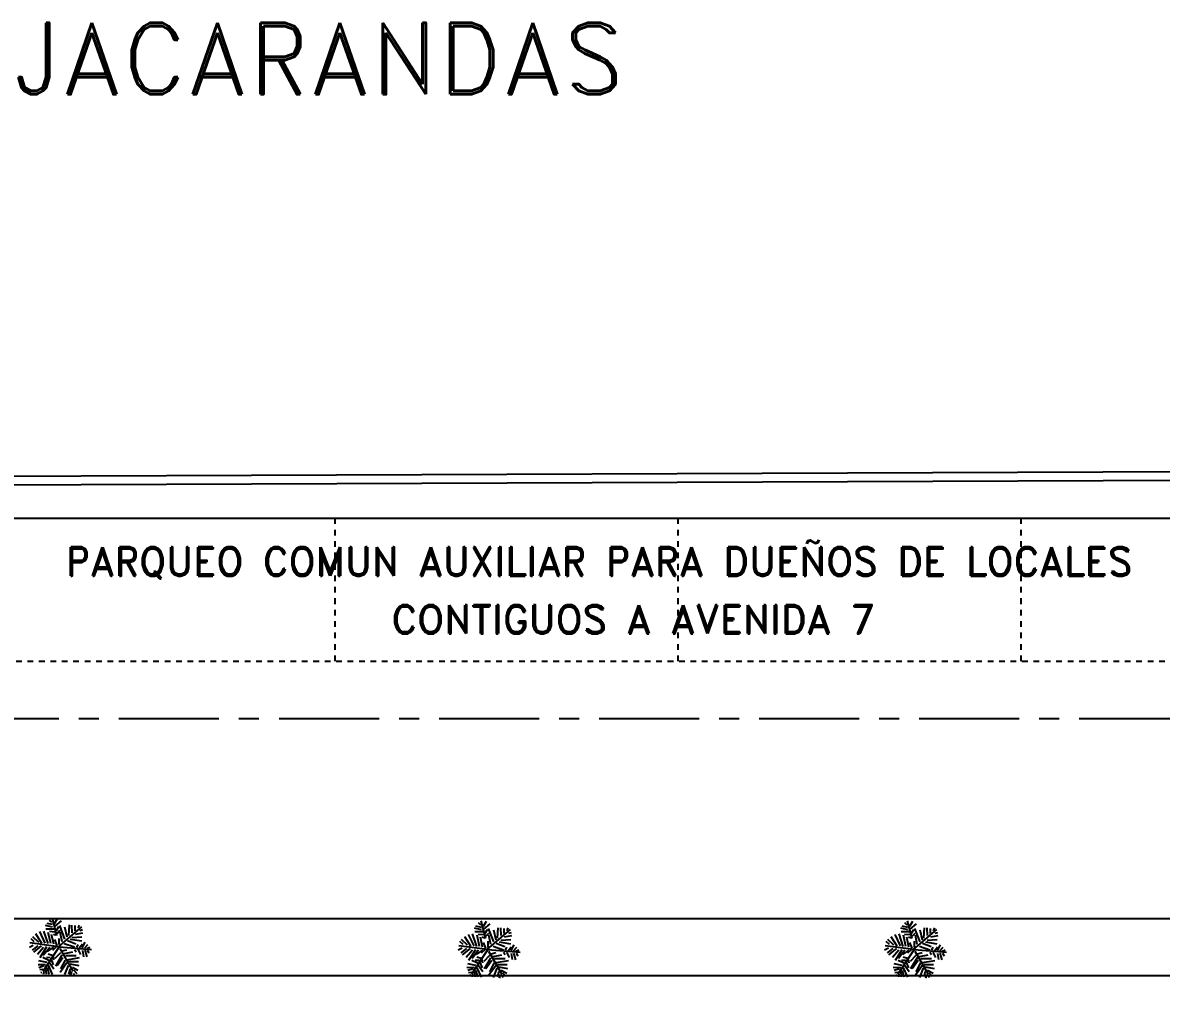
# Model space of a CAD drawing. Header units: millimetres. Extents: x 1590 to 1932, y -48 to 167.
# Drawn here: x 1685.05 to 1704.97, y 119.33 to 136.27 of the extents above; entities that cross this region are included whole.
import ezdxf

# ---------------------------------------------------------------- set-up
doc = ezdxf.new("R2010")
doc.units = ezdxf.units.MM
doc.header["$LTSCALE"] = 0.1
doc.header["$MEASUREMENT"] = 0
doc.linetypes.add('CENTERX2', pattern=[4, 2.5, -0.5, 0.5, -0.5])
doc.linetypes.add('DASHED', pattern=[0.75, 0.5, -0.25])
doc.layers.get('0').update_dxf_attribs({"linetype": 'CONTINUOUS'})
for name, color, linetype in [('_KTI_CONTROL', 7, 'CONTINUOUS'), ('A-FURN-PLNT', 1, 'CONTINUOUS'), ('P-FIXT', 1, 'CONTINUOUS'), ('PARED', 4, 'CONTINUOUS'), ('PAREDES', 3, 'CONTINUOUS'), ('TERRENO', 4, 'CONTINUOUS'), ('TEXT', 3, 'CONTINUOUS')]:
    doc.layers.add(name, color=color, linetype=linetype)
doc.styles.add('ATT', font='txt')
doc.styles.add('ROMAND', font='romand.shx')

# ---------------------------------------------------------------- blocks, each defined once
blk = doc.blocks.new('15PTOI01')
at = {"color": 0, "linetype": 'ByBlock'}
for p, q in [((0, -8.5), (0, 8.5)), ((2, 10.5), (6, 10.5)), ((8, 8.5), (8, -8.5)), ((9.5, 4.375), (9.5, -4.375)), ((11.25, 4.375), (9.5, 4.375)), ((11.25, -4.375), (9.5, -4.375)), ((6, -10.5), (2, -10.5))]:
    blk.add_line(p, q, dxfattribs=at)
for centre, radius, start, end in [((2, 8.5), 2, 90, 180), ((6, 8.5), 2, 0, 90), ((17.766404, -2.827313), 9.712715, 75.184599, 132.137709), ((13.6875, -12.03125), 19.717859, 49.950272, 70.559965), ((23.458333, 0), 4.229167, 313.602819, 46.397181), ((17.766404, 2.827313), 9.712715, 227.862291, 284.815401), ((13.6875, 12.03125), 19.717859, 289.440035, 310.049728), ((2, -8.5), 2, 180, 270), ((6, -8.5), 2, 270, 0)]:
    blk.add_arc(centre, radius, start, end, dxfattribs=at)
at = {"color": 0, "linetype": 'ByBlock', "style": 'ATT'}
for tag, p, flags in [('ITEM', (0, -23), 3), ('ROOM_NUMBER', (0, -32), 1)]:
    blk.add_attdef(tag, p, '', height=6, dxfattribs=dict(at, flags=flags))
blk = doc.blocks.new('ss1')
at = {"layer": '_KTI_CONTROL', "color": 1}
for points in [[(0.141, 0.122, 0), (0.141, 0.122, 0), (0.141, 0.122, 0), (0.141, 0.122, 0), (0.141, 0.122, 0)], [(0.141, 0.122, 0), (0.141, 0.122, 0), (0.141, 0.122, 0), (0.141, 0.122, 0), (0.141, 0.122, 0), (0.141, 0.122, 0), (0.141, 0.122, 0), (0.141, 0.122, 0), (0.141, 0.122, 0), (0.141, 0.122, 0), (0.141, 0.122, 0)]]:
    blk.add_polyline3d(points, dxfattribs=at)
at = {"layer": '_KTI_CONTROL'}
for points in [[(0.141, 0.122, 0), (0.141, 0.122, 0), (0.141, 0.122, 0), (0.141, 0.122, 0)], [(0.141, 0.122, 0), (0.141, 0.122, 0)]]:
    blk.add_polyline3d(points, dxfattribs=at)
at = {"layer": 'P-FIXT', "xscale": 0.0254, "yscale": 0.0254, "zscale": 0.0254}
blk.add_blockref('15PTOI01', (17.719, 12.528), dxfattribs=at)
blk = doc.blocks.new('12PPLT13')
at = {"color": 0, "linetype": 'ByBlock'}
for p, q in [((-0.313, 0.348), (-0.334, 0.395)), ((-0.264, 0.301), (-0.264, 0.385)), ((-0.213, 0.267), (-0.209, 0.393)), ((-0.154, 0.223), (-0.166, 0.397)), ((-0.091, 0.16), (-0.004, 0.385)), ((0.072, 0.374), (-0.032, 0.463)), ((0.082, 0.423), (0.032, 0.506)), ((0.043, 0.216), (0.118, 0.512)), ((0.114, 0.402), (0.206, 0.423)), ((0.114, 0.362), (0.232, 0.388)), ((0.125, 0.441), (0.165, 0.477)), ((-0.269, 0.244), (-0.391, 0.267)), ((-0.34, 0.304), (-0.387, 0.319)), ((-0.209, 0.188), (-0.374, 0.2)), ((0.018, 0.032), (-0.372, 0.365)), ((-0.13, 0.192), (-0.091, 0.357)), ((-0.044, 0.117), (-0.012, 0.275)), ((0.039, 0.256), (-0.007, 0.309)), ((0.05, 0.305), (0.011, 0.37)), ((0.064, 0.226), (0.1, 0.238)), ((0.078, 0.277), (0.167, 0.287)), ((0.092, 0.327), (0.224, 0.327)), ((0.095, 0.074), (0.13, 0.239)), ((0.145, 0.085), (0.185, 0.271)), ((0.189, 0.085), (0.26, 0.294)), ((0.236, 0.093), (0.327, 0.286)), ((0.292, 0.089), (0.393, 0.247)), ((0.346, 0.104), (0.445, 0.2)), ((0.007, 0.034), (-0.532, -0.012)), ((-0.461, 0.009), (-0.508, 0.027)), ((-0.421, 0.013), (-0.475, 0.073)), ((-0.38, 0.017), (-0.429, 0.11)), ((-0.335, 0.019), (-0.382, 0.08)), ((-0.181, 0.16), (-0.372, 0.13)), ((-0.289, 0.021), (-0.311, 0.073)), ((-0.134, 0.14), (-0.275, 0.084)), ((-0.079, 0.089), (-0.252, 0.031)), ((-0.006, 0.006), (-0.224, -0.376)), ((0.003, 0.07), (0.003, 0.172)), ((0.007, 0.034), (0.279, -0.377)), ((0.018, 0.032), (0.492, 0.097)), ((0.039, 0.054), (0.078, 0.153)), ((0.055, 0.031), (0.118, -0.029)), ((0.098, 0.026), (0.204, -0.048)), ((0.161, 0.022), (0.271, -0.115)), ((0.213, 0.031), (0.327, -0.151)), ((0.264, 0.022), (0.367, -0.096)), ((0.303, 0.05), (0.433, -0.057)), ((0.361, 0.05), (0.457, -0.021)), ((0.421, 0.117), (0.472, 0.168)), ((0.436, 0.054), (0.5, 0.022)), ((-0.464, -0.026), (-0.49, -0.07)), ((-0.421, -0.026), (-0.454, -0.137)), ((-0.382, -0.03), (-0.4, -0.134)), ((-0.306, -0.009), (-0.35, -0.098)), ((-0.13, -0.183), (-0.335, -0.147)), ((-0.106, -0.115), (-0.28, -0.115)), ((-0.252, -0.011), (-0.278, -0.054)), ((-0.083, -0.08), (-0.224, -0.053)), ((-0.048, -0.037), (-0.126, -0.017)), ((-0.059, -0.151), (0.039, -0.286)), ((-0.04, -0.104), (0.067, -0.289)), ((-0.019, -0.066), (0.075, -0.164)), ((0.109, -0.131), (0.095, -0.185)), ((0.139, -0.18), (0.104, -0.269)), ((0.12, -0.114), (0.189, -0.092)), ((0.153, -0.15), (0.217, -0.147)), ((0.178, -0.194), (0.275, -0.148)), ((-0.173, -0.254), (-0.323, -0.28)), ((-0.158, -0.214), (-0.316, -0.214)), ((-0.217, -0.308), (-0.308, -0.359)), ((-0.237, -0.352), (-0.292, -0.411)), ((-0.177, -0.333), (-0.151, -0.423)), ((-0.145, -0.277), (-0.083, -0.43)), ((-0.126, -0.237), (-0.012, -0.395)), ((-0.098, -0.19), (-0.02, -0.336)), ((0.165, -0.23), (0.092, -0.334)), ((0.189, -0.273), (0.121, -0.427)), ((0.206, -0.308), (0.178, -0.423)), ((0.206, -0.23), (0.342, -0.202)), ((0.232, -0.33), (0.222, -0.423)), ((0.232, -0.269), (0.356, -0.266)), ((0.253, -0.287), (0.342, -0.316)), ((0.261, -0.377), (0.267, -0.423)), ((0.275, -0.348), (0.328, -0.352)), ((-0.233, -0.408), (-0.241, -0.43)), ((-0.201, -0.38), (-0.181, -0.443)), ((0.293, -0.395), (0.311, -0.401))]:
    blk.add_line(p, q, dxfattribs=at)
at = {"color": 0, "linetype": 'ByBlock', "style": 'ATT'}
for tag, p, flags in [('ITEM', (-1, -3.25), 3), ('ROOM_NUMBER', (-1, -4.583), 1)]:
    blk.add_attdef(tag, p, '', height=1, dxfattribs=dict(at, flags=flags))

msp = doc.modelspace()

# ---------------------------------------------------------------- linework, layer by layer
at = {"layer": 'PARED', "color": 4}
for p, q in [((1624.4533, 127.6057), (1774.5202, 127.6057)), ((1630.7358, 120.6058), (1756.5202, 120.6058))]:
    msp.add_line(p, q, dxfattribs=at)
at = {"layer": 'PARED', "color": 2}
msp.add_line((1634.6358, 119.6058), (1756.5202, 119.6058), dxfattribs=at)
at = {"layer": 'PAREDES', "color": 8, "linetype": 'DASHED'}
for p, q in [((1690.5202, 125.1057), (1690.5202, 127.6057)), ((1696.5202, 125.1057), (1696.5202, 127.6057)), ((1702.5202, 125.1057), (1702.5202, 127.6057)), ((1630.7358, 125.1057), (1756.5202, 125.1057))]:
    msp.add_line(p, q, dxfattribs=at)
at = {"layer": 'PAREDES', "color": 1, "linetype": 'CENTERX2', "ltscale": 7}
msp.add_line((1630.7358, 124.1058), (1774.5202, 124.1058), dxfattribs=at)
at = {"layer": 'TERRENO', "color": 5, "linetype": 'Continuous'}
msp.add_line((1624.4523, 128.1057), (1776.0202, 128.6965), dxfattribs=at)
at = {"layer": 'TERRENO', "color": 2, "linetype": 'Continuous'}
msp.add_line((1624.7172, 127.9568), (1776.0208, 128.5465), dxfattribs=at)

# ---------------------------------------------------------------- block references
at = {"color": 1, "linetype": 'Continuous', "rotation": 270}
for p in [(1674.0565, 135.6735), (1689.0565, 135.6735)]:
    msp.add_blockref('ss1', p, dxfattribs=at)
at = {"color": 1, "linetype": 'Continuous', "xscale": -1, "rotation": 90}
for p in [(1692.2651, 135.6735), (1712.2651, 135.6735)]:
    msp.add_blockref('ss1', p, dxfattribs=at)
at = {"layer": 'A-FURN-PLNT', "color": 8, "xscale": -1.050000000000068, "yscale": 1.049999999999999, "zscale": 1.05}
for p in [(1685.6939, 120.0756), (1693.1974, 120.0263), (1700.6576, 120.0263)]:
    msp.add_blockref('12PPLT13', p, dxfattribs=at)

# ---------------------------------------------------------------- texts
at = {"layer": 'TEXT', "style": 'ROMAND'}
msp.add_text('ZONA VERDE COL. LAS JACARANDAS', height=1.25, dxfattribs=at).set_placement((1664.7272, 135.0228))
at = {"layer": 'TEXT', "color": 2, "style": 'ROMAND'}
for s, p in [('PARQUEO COMUN AUXILIAR PARA DUEÑOS DE LOCALES', (1685.8049, 126.5997)), ('CONTIGUOS A AVENIDA 7', (1691.5053, 125.588))]:
    msp.add_text(s, height=0.5, dxfattribs=at).set_placement(p)

doc.saveas('drawing.dxf')
